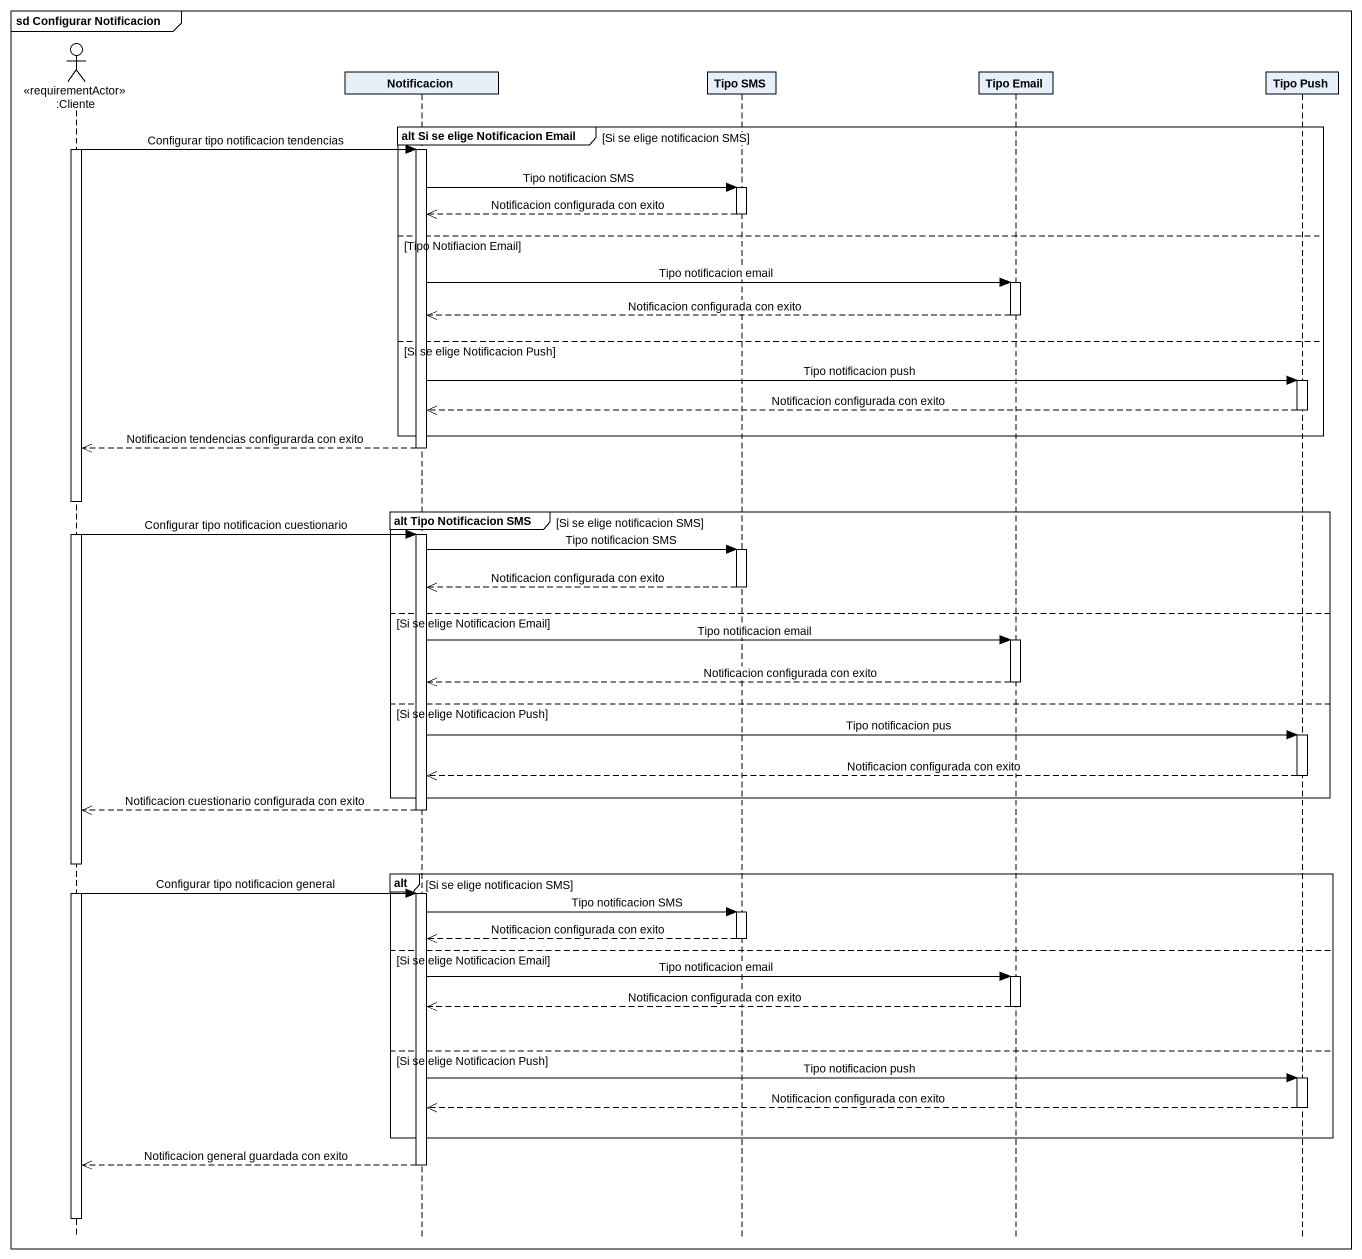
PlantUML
@startuml
mainframe sd Configurar Notificacion
hide footbox
actor ":Cliente" as Cliente <<requirementActor>>
participant Notificacion
participant "Tipo SMS" as Tipo_SMS
participant "Tipo Email" as Tipo_Email
participant "Tipo Push" as Tipo_Push

group alt Si se elige Notificacion Email [Si se elige notificacion SMS]
  activate Cliente
  Cliente -> Notificacion : Configurar tipo notificacion tendencias
  activate Notificacion
  Notificacion -> Tipo_SMS : Tipo notificacion SMS
  activate Tipo_SMS
  Tipo_SMS -->> Notificacion : Notificacion configurada con exito
  deactivate Tipo_SMS
else Tipo Notifiacion Email
  Notificacion -> Tipo_Email : Tipo notificacion email
  activate Tipo_Email
  Tipo_Email -->> Notificacion : Notificacion configurada con exito
  deactivate Tipo_Email
else Si se elige Notificacion Push
  Notificacion -> Tipo_Push : Tipo notificacion push
  activate Tipo_Push
  Tipo_Push -->> Notificacion : Notificacion configurada con exito
  deactivate Tipo_Push
end
Notificacion -->> Cliente : Notificacion tendencias configurarda con exito
deactivate Notificacion
group alt Tipo Notificacion SMS [Si se elige notificacion SMS]
  Cliente -> Notificacion : Configurar tipo notificacion cuestionario
  activate Notificacion
  Notificacion -> Tipo_SMS : Tipo notificacion SMS
  activate Tipo_SMS
  Tipo_SMS -->> Notificacion : Notificacion configurada con exito
  deactivate Tipo_SMS
else Si se elige Notificacion Email
  Notificacion -> Tipo_Email : Tipo notificacion email
  activate Tipo_Email
  Tipo_Email -->> Notificacion : Notificacion configurada con exito
  deactivate Tipo_Email
else Si se elige Notificacion Push
  Notificacion -> Tipo_Push : Tipo notificacion pus
  activate Tipo_Push
  Tipo_Push -->> Notificacion : Notificacion configurada con exito
  deactivate Tipo_Push
end
Notificacion -->> Cliente : Notificacion cuestionario configurada con exito
deactivate Notificacion
alt Si se elige notificacion SMS
  Cliente -> Notificacion : Configurar tipo notificacion general
  activate Notificacion
  Notificacion -> Tipo_SMS : Tipo notificacion SMS
  activate Tipo_SMS
  Tipo_SMS -->> Notificacion : Notificacion configurada con exito
  deactivate Tipo_SMS
else Si se elige Notificacion Email
  Notificacion -> Tipo_Email : Tipo notificacion email
  activate Tipo_Email
  Tipo_Email -->> Notificacion : Notificacion configurada con exito
  deactivate Tipo_Email
else Si se elige Notificacion Push
  Notificacion -> Tipo_Push : Tipo notificacion push
  activate Tipo_Push
  Tipo_Push -->> Notificacion : Notificacion configurada con exito
  deactivate Tipo_Push
end
Notificacion -->> Cliente : Notificacion general guardada con exito
deactivate Notificacion
deactivate Cliente
@enduml
